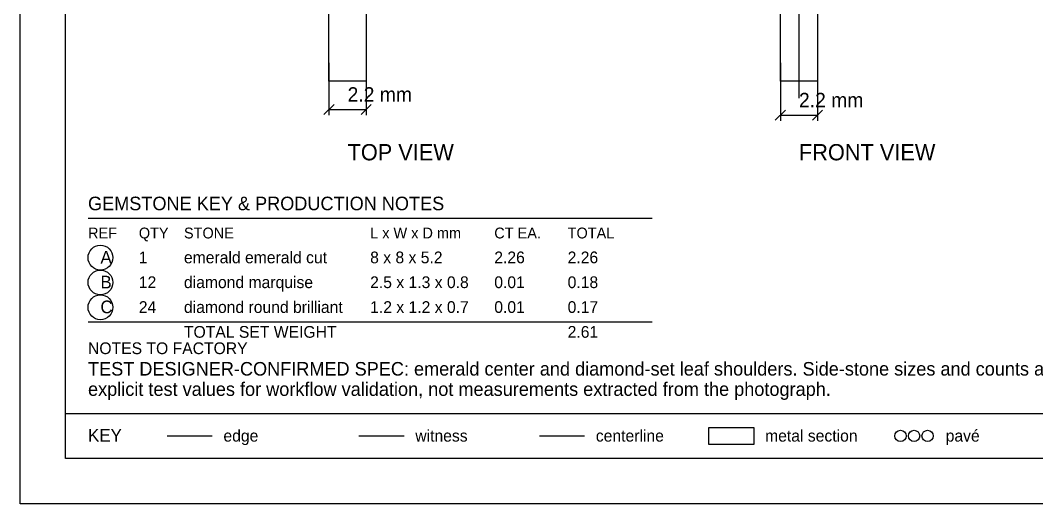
# Model space of a CAD drawing. Header units: millimetres. Extents: x 0 to 358, y 0 to 210.
# Drawn here: x 0 to 180.1, y 0 to 85.7 of the extents above; entities that cross this region are included whole.
import ezdxf

# ---------------------------------------------------------------- set-up
doc = ezdxf.new("R2010")
doc.units = ezdxf.units.MM

msp = doc.modelspace()

# ---------------------------------------------------------------- linework, layer by layer
at = {"layer": 'ANNOTATION'}
for p, q in [((138, 155.97), (138, 71.84)), ((54.7, 78.14), (54.7, 68.84)), ((61.3, 78.14), (61.3, 68.84)), ((134.7, 78.14), (134.7, 67.84)), ((141.3, 78.14), (141.3, 67.84)), ((60, 12), (68, 12)), ((92, 12), (100, 12))]:
    msp.add_line(p, q, dxfattribs=at)
at = {"layer": 'EDGES'}
for p, q in [((53.8, 68.94), (55.6, 70.74)), ((60.4, 68.94), (62.2, 70.74)), ((54.7, 69.84), (61.3, 69.84)), ((133.8, 67.94), (135.6, 69.74)), ((134.7, 68.84), (141.3, 68.84)), ((140.4, 67.94), (142.2, 69.74)), ((12, 50.6), (112, 50.6)), ((12, 32.2), (112, 32.2)), ((8, 16), (189, 16)), ((26, 12), (34, 12))]:
    msp.add_line(p, q, dxfattribs=at)
for points in [[(0, 210), (297, 210), (297, 0), (0, 0)], [(8, 202), (289, 202), (289, 8), (8, 8)], [(54.7, 135.17), (61.3, 135.17), (61.3, 74.84), (54.7, 74.84)], [(134.7, 135.17), (141.3, 135.17), (141.3, 74.84), (134.7, 74.84)], [(122, 13.5), (130, 13.5), (130, 10.5), (122, 10.5)]]:
    msp.add_lwpolyline(points, close=True, dxfattribs=at)
for centre, radius in [((208, 105), 30.17), ((14.2, 43.6), 2.2), ((14.2, 39.2), 2.2), ((14.2, 34.8), 2.2), ((156, 12), 1), ((158.4, 12), 1), ((160.8, 12), 1)]:
    msp.add_circle(centre, radius, dxfattribs=at)

# ---------------------------------------------------------------- texts
at = {"layer": 'TEXT'}
for s, height, p in [('2.2 mm', 2.56, (58, 71.24)), ('2.2 mm', 2.56, (138, 70.24)), ('TOP VIEW', 2.88, (58, 60.84)), ('FRONT VIEW', 2.88, (138, 60.84)), ('GEMSTONE KEY & PRODUCTION NOTES', 2.4, (12, 52)), ('REF', 1.92, (12, 47)), ('QTY', 1.92, (21, 47)), ('STONE', 1.92, (29, 47)), ('L x W x D mm', 1.92, (62, 47)), ('CT EA.', 1.92, (84, 47)), ('TOTAL', 1.92, (97, 47)), ('A', 2.24, (14.2, 42.55)), ('1', 2.08, (21, 42.6)), ('emerald emerald cut', 2.08, (29, 42.6)), ('8 x 8 x 5.2', 2.08, (62, 42.6)), ('2.26', 2.08, (84, 42.6)), ('2.26', 2.08, (97, 42.6)), ('B', 2.24, (14.2, 38.15)), ('12', 2.08, (21, 38.2)), ('diamond marquise', 2.08, (29, 38.2)), ('2.5 x 1.3 x 0.8', 2.08, (62, 38.2)), ('0.01', 2.08, (84, 38.2)), ('0.18', 2.08, (97, 38.2)), ('C', 2.24, (14.2, 33.75)), ('24', 2.08, (21, 33.8)), ('diamond round brilliant', 2.08, (29, 33.8)), ('1.2 x 1.2 x 0.7', 2.08, (62, 33.8)), ('0.01', 2.08, (84, 33.8)), ('0.17', 2.08, (97, 33.8)), ('TOTAL SET WEIGHT', 2.08, (29, 29.4)), ('2.61', 2.08, (97, 29.4)), ('NOTES TO FACTORY', 2.08, (12, 26.5)), ('TEST DESIGNER-CONFIRMED SPEC: emerald center and diamond-set leaf shoulders. Side-stone sizes and counts are', 2.4, (12, 22.7)), ('explicit test values for workflow validation, not measurements extracted from the photograph.', 2.4, (12, 19.1)), ('KEY', 2.24, (12, 11)), ('edge', 2.08, (36, 11)), ('witness', 2.08, (70, 11)), ('centerline', 2.08, (102, 11)), ('metal section', 2.08, (132, 11)), ('pavé', 2.08, (164, 11))]:
    msp.add_text(s, height=height, dxfattribs=at).set_placement(p)

doc.saveas('drawing.dxf')
